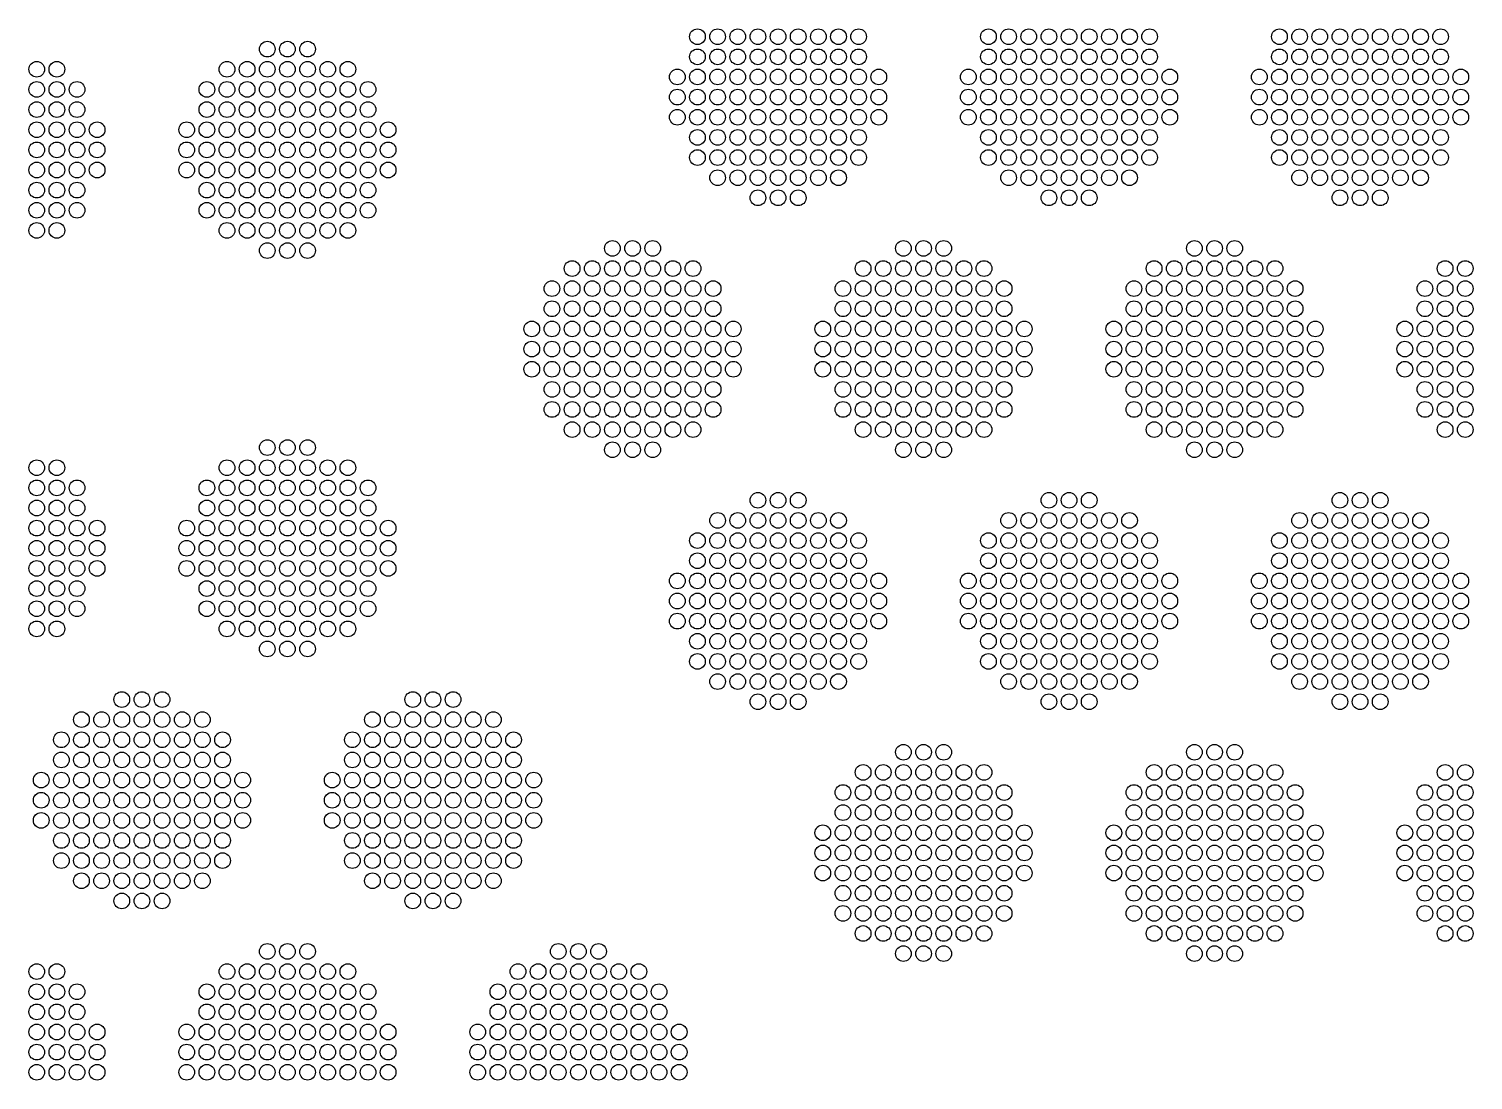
# Model space of a CAD drawing. Extents: x -49 to 54, y -38 to 38.
# Drawn here: x -29.79 to -23.33, y -23.69 to -18.99 of the extents above; entities that cross this region are included whole.
import ezdxf

# ---------------------------------------------------------------- set-up
doc = ezdxf.new("R2010")
doc.units = 0
doc.layers.add('LOWER_ELECTRODE', color=1, linetype='CONTINUOUS')

msp = doc.modelspace()

# ---------------------------------------------------------------- linework, layer by layer
at = {"layer": 'LOWER_ELECTRODE'}
for centre in [(-26.7984, -19.0262), (-26.7084, -19.0262), (-26.6184, -19.0262), (-26.5284, -19.0262), (-26.4384, -19.0262), (-26.3484, -19.0262), (-26.2584, -19.0262), (-26.1684, -19.0262), (-26.0784, -19.0262), (-25.4984, -19.0262), (-25.4084, -19.0262), (-25.3184, -19.0262), (-25.2284, -19.0262), (-25.1384, -19.0262), (-25.0484, -19.0262), (-24.9584, -19.0262), (-24.8684, -19.0262), (-24.7784, -19.0262), (-24.1984, -19.0262), (-24.1084, -19.0262), (-24.0184, -19.0262), (-23.9284, -19.0262), (-23.8384, -19.0262), (-23.7484, -19.0262), (-23.6584, -19.0262), (-23.5684, -19.0262), (-23.4784, -19.0262), (-28.7202, -19.0819), (-28.6302, -19.0819), (-28.5402, -19.0819), (-26.7984, -19.1162), (-26.7084, -19.1162), (-26.6184, -19.1162), (-26.5284, -19.1162), (-26.4384, -19.1162), (-26.3484, -19.1162), (-26.2584, -19.1162), (-26.1684, -19.1162), (-26.0784, -19.1162), (-25.4984, -19.1162), (-25.4084, -19.1162), (-25.3184, -19.1162), (-25.2284, -19.1162), (-25.1384, -19.1162), (-25.0484, -19.1162), (-24.9584, -19.1162), (-24.8684, -19.1162), (-24.7784, -19.1162), (-24.1984, -19.1162), (-24.1084, -19.1162), (-24.0184, -19.1162), (-23.9284, -19.1162), (-23.8384, -19.1162), (-23.7484, -19.1162), (-23.6584, -19.1162), (-23.5684, -19.1162), (-23.4784, -19.1162), (-29.7502, -19.1719), (-29.6602, -19.1719), (-28.9002, -19.1719), (-28.8102, -19.1719), (-28.7202, -19.1719), (-28.6302, -19.1719), (-28.5402, -19.1719), (-28.4502, -19.1719), (-28.3602, -19.1719), (-26.8884, -19.2062), (-26.7984, -19.2062), (-26.7084, -19.2062), (-26.6184, -19.2062), (-26.5284, -19.2062), (-26.4384, -19.2062), (-26.3484, -19.2062), (-26.2584, -19.2062), (-26.1684, -19.2062), (-26.0784, -19.2062), (-25.9884, -19.2062), (-25.5884, -19.2062), (-25.4984, -19.2062), (-25.4084, -19.2062), (-25.3184, -19.2062), (-25.2284, -19.2062), (-25.1384, -19.2062), (-25.0484, -19.2062), (-24.9584, -19.2062), (-24.8684, -19.2062), (-24.7784, -19.2062), (-24.6884, -19.2062), (-24.2884, -19.2062), (-24.1984, -19.2062), (-24.1084, -19.2062), (-24.0184, -19.2062), (-23.9284, -19.2062), (-23.8384, -19.2062), (-23.7484, -19.2062), (-23.6584, -19.2062), (-23.5684, -19.2062), (-23.4784, -19.2062), (-23.3884, -19.2062), (-29.7502, -19.2619), (-29.6602, -19.2619), (-29.5702, -19.2619), (-28.9902, -19.2619), (-28.9002, -19.2619), (-28.8102, -19.2619), (-28.7202, -19.2619), (-28.6302, -19.2619), (-28.5402, -19.2619), (-28.4502, -19.2619), (-28.3602, -19.2619), (-28.2702, -19.2619), (-26.8884, -19.2962), (-26.7984, -19.2962), (-26.7084, -19.2962), (-26.6184, -19.2962), (-26.5284, -19.2962), (-26.4384, -19.2962), (-26.3484, -19.2962), (-26.2584, -19.2962), (-26.1684, -19.2962), (-26.0784, -19.2962), (-25.9884, -19.2962), (-25.5884, -19.2962), (-25.4984, -19.2962), (-25.4084, -19.2962), (-25.3184, -19.2962), (-25.2284, -19.2962), (-25.1384, -19.2962), (-25.0484, -19.2962), (-24.9584, -19.2962), (-24.8684, -19.2962), (-24.7784, -19.2962), (-24.6884, -19.2962), (-24.2884, -19.2962), (-24.1984, -19.2962), (-24.1084, -19.2962), (-24.0184, -19.2962), (-23.9284, -19.2962), (-23.8384, -19.2962), (-23.7484, -19.2962), (-23.6584, -19.2962), (-23.5684, -19.2962), (-23.4784, -19.2962), (-23.3884, -19.2962), (-29.7502, -19.3519), (-29.6602, -19.3519), (-29.5702, -19.3519), (-28.9902, -19.3519), (-28.9002, -19.3519), (-28.8102, -19.3519), (-28.7202, -19.3519), (-28.6302, -19.3519), (-28.5402, -19.3519), (-28.4502, -19.3519), (-28.3602, -19.3519), (-28.2702, -19.3519), (-26.8884, -19.3862), (-26.7984, -19.3862), (-26.7084, -19.3862), (-26.6184, -19.3862), (-26.5284, -19.3862), (-26.4384, -19.3862), (-26.3484, -19.3862), (-26.2584, -19.3862), (-26.1684, -19.3862), (-26.0784, -19.3862), (-25.9884, -19.3862), (-25.5884, -19.3862), (-25.4984, -19.3862), (-25.4084, -19.3862), (-25.3184, -19.3862), (-25.2284, -19.3862), (-25.1384, -19.3862), (-25.0484, -19.3862), (-24.9584, -19.3862), (-24.8684, -19.3862), (-24.7784, -19.3862), (-24.6884, -19.3862), (-24.2884, -19.3862), (-24.1984, -19.3862), (-24.1084, -19.3862), (-24.0184, -19.3862), (-23.9284, -19.3862), (-23.8384, -19.3862), (-23.7484, -19.3862), (-23.6584, -19.3862), (-23.5684, -19.3862), (-23.4784, -19.3862), (-23.3884, -19.3862), (-29.7502, -19.4419), (-29.6602, -19.4419), (-29.5702, -19.4419), (-29.4802, -19.4419), (-29.0802, -19.4419), (-28.9902, -19.4419), (-28.9002, -19.4419), (-28.8102, -19.4419), (-28.7202, -19.4419), (-28.6302, -19.4419), (-28.5402, -19.4419), (-28.4502, -19.4419), (-28.3602, -19.4419), (-28.2702, -19.4419), (-28.1802, -19.4419), (-26.7984, -19.4762), (-26.7084, -19.4762), (-26.6184, -19.4762), (-26.5284, -19.4762), (-26.4384, -19.4762), (-26.3484, -19.4762), (-26.2584, -19.4762), (-26.1684, -19.4762), (-26.0784, -19.4762), (-25.4984, -19.4762), (-25.4084, -19.4762), (-25.3184, -19.4762), (-25.2284, -19.4762), (-25.1384, -19.4762), (-25.0484, -19.4762), (-24.9584, -19.4762), (-24.8684, -19.4762), (-24.7784, -19.4762), (-24.1984, -19.4762), (-24.1084, -19.4762), (-24.0184, -19.4762), (-23.9284, -19.4762), (-23.8384, -19.4762), (-23.7484, -19.4762), (-23.6584, -19.4762), (-23.5684, -19.4762), (-23.4784, -19.4762), (-29.7502, -19.5319), (-29.6602, -19.5319), (-29.5702, -19.5319), (-29.4802, -19.5319), (-29.0802, -19.5319), (-28.9902, -19.5319), (-28.9002, -19.5319), (-28.8102, -19.5319), (-28.7202, -19.5319), (-28.6302, -19.5319), (-28.5402, -19.5319), (-28.4502, -19.5319), (-28.3602, -19.5319), (-28.2702, -19.5319), (-28.1802, -19.5319), (-26.7984, -19.5662), (-26.7084, -19.5662), (-26.6184, -19.5662), (-26.5284, -19.5662), (-26.4384, -19.5662), (-26.3484, -19.5662), (-26.2584, -19.5662), (-26.1684, -19.5662), (-26.0784, -19.5662), (-25.4984, -19.5662), (-25.4084, -19.5662), (-25.3184, -19.5662), (-25.2284, -19.5662), (-25.1384, -19.5662), (-25.0484, -19.5662), (-24.9584, -19.5662), (-24.8684, -19.5662), (-24.7784, -19.5662), (-24.1984, -19.5662), (-24.1084, -19.5662), (-24.0184, -19.5662), (-23.9284, -19.5662), (-23.8384, -19.5662), (-23.7484, -19.5662), (-23.6584, -19.5662), (-23.5684, -19.5662), (-23.4784, -19.5662), (-29.7502, -19.6219), (-29.6602, -19.6219), (-29.5702, -19.6219), (-29.4802, -19.6219), (-29.0802, -19.6219), (-28.9902, -19.6219), (-28.9002, -19.6219), (-28.8102, -19.6219), (-28.7202, -19.6219), (-28.6302, -19.6219), (-28.5402, -19.6219), (-28.4502, -19.6219), (-28.3602, -19.6219), (-28.2702, -19.6219), (-28.1802, -19.6219), (-29.7502, -19.7119), (-29.6602, -19.7119), (-29.5702, -19.7119), (-28.9902, -19.7119), (-28.9002, -19.7119), (-28.8102, -19.7119), (-28.7202, -19.7119), (-28.6302, -19.7119), (-28.5402, -19.7119), (-28.4502, -19.7119), (-28.3602, -19.7119), (-28.2702, -19.7119), (-26.7084, -19.6562), (-26.6184, -19.6562), (-26.5284, -19.6562), (-26.4384, -19.6562), (-26.3484, -19.6562), (-26.2584, -19.6562), (-26.1684, -19.6562), (-25.4084, -19.6562), (-25.3184, -19.6562), (-25.2284, -19.6562), (-25.1384, -19.6562), (-25.0484, -19.6562), (-24.9584, -19.6562), (-24.8684, -19.6562), (-24.1084, -19.6562), (-24.0184, -19.6562), (-23.9284, -19.6562), (-23.8384, -19.6562), (-23.7484, -19.6562), (-23.6584, -19.6562), (-23.5684, -19.6562), (-26.5284, -19.7462), (-26.4384, -19.7462), (-26.3484, -19.7462), (-25.2284, -19.7462), (-25.1384, -19.7462), (-25.0484, -19.7462), (-23.9284, -19.7462), (-23.8384, -19.7462), (-23.7484, -19.7462), (-29.7502, -19.8019), (-29.6602, -19.8019), (-29.5702, -19.8019), (-28.9902, -19.8019), (-28.9002, -19.8019), (-28.8102, -19.8019), (-28.7202, -19.8019), (-28.6302, -19.8019), (-28.5402, -19.8019), (-28.4502, -19.8019), (-28.3602, -19.8019), (-28.2702, -19.8019), (-29.7502, -19.8919), (-29.6602, -19.8919), (-28.9002, -19.8919), (-28.8102, -19.8919), (-28.7202, -19.8919), (-28.6302, -19.8919), (-28.5402, -19.8919), (-28.4502, -19.8919), (-28.3602, -19.8919), (-28.7202, -19.9819), (-28.6302, -19.9819), (-28.5402, -19.9819), (-27.1784, -19.9721), (-27.0884, -19.9721), (-26.9984, -19.9721), (-25.8784, -19.9721), (-25.7884, -19.9721), (-25.6984, -19.9721), (-24.5784, -19.9721), (-24.4884, -19.9721), (-24.3984, -19.9721), (-27.3584, -20.0621), (-27.2684, -20.0621), (-27.1784, -20.0621), (-27.0884, -20.0621), (-26.9984, -20.0621), (-26.9084, -20.0621), (-26.8184, -20.0621), (-26.0584, -20.0621), (-25.9684, -20.0621), (-25.8784, -20.0621), (-25.7884, -20.0621), (-25.6984, -20.0621), (-25.6084, -20.0621), (-25.5184, -20.0621), (-24.7584, -20.0621), (-24.6684, -20.0621), (-24.5784, -20.0621), (-24.4884, -20.0621), (-24.3984, -20.0621), (-24.3084, -20.0621), (-24.2184, -20.0621), (-23.4584, -20.0621), (-23.3684, -20.0621), (-27.4484, -20.1521), (-27.3584, -20.1521), (-27.2684, -20.1521), (-27.1784, -20.1521), (-27.0884, -20.1521), (-26.9984, -20.1521), (-26.9084, -20.1521), (-26.8184, -20.1521), (-26.7284, -20.1521), (-26.1484, -20.1521), (-26.0584, -20.1521), (-25.9684, -20.1521), (-25.8784, -20.1521), (-25.7884, -20.1521), (-25.6984, -20.1521), (-25.6084, -20.1521), (-25.5184, -20.1521), (-25.4284, -20.1521), (-24.8484, -20.1521), (-24.7584, -20.1521), (-24.6684, -20.1521), (-24.5784, -20.1521), (-24.4884, -20.1521), (-24.3984, -20.1521), (-24.3084, -20.1521), (-24.2184, -20.1521), (-24.1284, -20.1521), (-23.5484, -20.1521), (-23.4584, -20.1521), (-23.3684, -20.1521), (-27.4484, -20.2421), (-27.3584, -20.2421), (-27.2684, -20.2421), (-27.1784, -20.2421), (-27.0884, -20.2421), (-26.9984, -20.2421), (-26.9084, -20.2421), (-26.8184, -20.2421), (-26.7284, -20.2421), (-26.1484, -20.2421), (-26.0584, -20.2421), (-25.9684, -20.2421), (-25.8784, -20.2421), (-25.7884, -20.2421), (-25.6984, -20.2421), (-25.6084, -20.2421), (-25.5184, -20.2421), (-25.4284, -20.2421), (-24.8484, -20.2421), (-24.7584, -20.2421), (-24.6684, -20.2421), (-24.5784, -20.2421), (-24.4884, -20.2421), (-24.3984, -20.2421), (-24.3084, -20.2421), (-24.2184, -20.2421), (-24.1284, -20.2421), (-23.5484, -20.2421), (-23.4584, -20.2421), (-23.3684, -20.2421), (-27.5384, -20.3321), (-27.4484, -20.3321), (-27.3584, -20.3321), (-27.2684, -20.3321), (-27.1784, -20.3321), (-27.0884, -20.3321), (-26.9984, -20.3321), (-26.9084, -20.3321), (-26.8184, -20.3321), (-26.7284, -20.3321), (-26.6384, -20.3321), (-26.2384, -20.3321), (-26.1484, -20.3321), (-26.0584, -20.3321), (-25.9684, -20.3321), (-25.8784, -20.3321), (-25.7884, -20.3321), (-25.6984, -20.3321), (-25.6084, -20.3321), (-25.5184, -20.3321), (-25.4284, -20.3321), (-25.3384, -20.3321), (-24.9384, -20.3321), (-24.8484, -20.3321), (-24.7584, -20.3321), (-24.6684, -20.3321), (-24.5784, -20.3321), (-24.4884, -20.3321), (-24.3984, -20.3321), (-24.3084, -20.3321), (-24.2184, -20.3321), (-24.1284, -20.3321), (-24.0384, -20.3321), (-23.6384, -20.3321), (-23.5484, -20.3321), (-23.4584, -20.3321), (-23.3684, -20.3321), (-27.5384, -20.4221), (-27.4484, -20.4221), (-27.3584, -20.4221), (-27.2684, -20.4221), (-27.1784, -20.4221), (-27.0884, -20.4221), (-26.9984, -20.4221), (-26.9084, -20.4221), (-26.8184, -20.4221), (-26.7284, -20.4221), (-26.6384, -20.4221), (-26.2384, -20.4221), (-26.1484, -20.4221), (-26.0584, -20.4221), (-25.9684, -20.4221), (-25.8784, -20.4221), (-25.7884, -20.4221), (-25.6984, -20.4221), (-25.6084, -20.4221), (-25.5184, -20.4221), (-25.4284, -20.4221), (-25.3384, -20.4221), (-24.9384, -20.4221), (-24.8484, -20.4221), (-24.7584, -20.4221), (-24.6684, -20.4221), (-24.5784, -20.4221), (-24.4884, -20.4221), (-24.3984, -20.4221), (-24.3084, -20.4221), (-24.2184, -20.4221), (-24.1284, -20.4221), (-24.0384, -20.4221), (-23.6384, -20.4221), (-23.5484, -20.4221), (-23.4584, -20.4221), (-23.3684, -20.4221), (-27.5384, -20.5121), (-27.4484, -20.5121), (-27.3584, -20.5121), (-27.2684, -20.5121), (-27.1784, -20.5121), (-27.0884, -20.5121), (-26.9984, -20.5121), (-26.9084, -20.5121), (-26.8184, -20.5121), (-26.7284, -20.5121), (-26.6384, -20.5121), (-26.2384, -20.5121), (-26.1484, -20.5121), (-26.0584, -20.5121), (-25.9684, -20.5121), (-25.8784, -20.5121), (-25.7884, -20.5121), (-25.6984, -20.5121), (-25.6084, -20.5121), (-25.5184, -20.5121), (-25.4284, -20.5121), (-25.3384, -20.5121), (-24.9384, -20.5121), (-24.8484, -20.5121), (-24.7584, -20.5121), (-24.6684, -20.5121), (-24.5784, -20.5121), (-24.4884, -20.5121), (-24.3984, -20.5121), (-24.3084, -20.5121), (-24.2184, -20.5121), (-24.1284, -20.5121), (-24.0384, -20.5121), (-23.6384, -20.5121), (-23.5484, -20.5121), (-23.4584, -20.5121), (-23.3684, -20.5121), (-27.4484, -20.6021), (-27.3584, -20.6021), (-27.2684, -20.6021), (-27.1784, -20.6021), (-27.0884, -20.6021), (-26.9984, -20.6021), (-26.9084, -20.6021), (-26.8184, -20.6021), (-26.7284, -20.6021), (-26.1484, -20.6021), (-26.0584, -20.6021), (-25.9684, -20.6021), (-25.8784, -20.6021), (-25.7884, -20.6021), (-25.6984, -20.6021), (-25.6084, -20.6021), (-25.5184, -20.6021), (-25.4284, -20.6021), (-24.8484, -20.6021), (-24.7584, -20.6021), (-24.6684, -20.6021), (-24.5784, -20.6021), (-24.4884, -20.6021), (-24.3984, -20.6021), (-24.3084, -20.6021), (-24.2184, -20.6021), (-24.1284, -20.6021), (-23.5484, -20.6021), (-23.4584, -20.6021), (-23.3684, -20.6021), (-27.4484, -20.6921), (-27.3584, -20.6921), (-27.2684, -20.6921), (-27.1784, -20.6921), (-27.0884, -20.6921), (-26.9984, -20.6921), (-26.9084, -20.6921), (-26.8184, -20.6921), (-26.7284, -20.6921), (-26.1484, -20.6921), (-26.0584, -20.6921), (-25.9684, -20.6921), (-25.8784, -20.6921), (-25.7884, -20.6921), (-25.6984, -20.6921), (-25.6084, -20.6921), (-25.5184, -20.6921), (-25.4284, -20.6921), (-24.8484, -20.6921), (-24.7584, -20.6921), (-24.6684, -20.6921), (-24.5784, -20.6921), (-24.4884, -20.6921), (-24.3984, -20.6921), (-24.3084, -20.6921), (-24.2184, -20.6921), (-24.1284, -20.6921), (-23.5484, -20.6921), (-23.4584, -20.6921), (-23.3684, -20.6921), (-27.3584, -20.7821), (-27.2684, -20.7821), (-27.1784, -20.7821), (-27.0884, -20.7821), (-26.9984, -20.7821), (-26.9084, -20.7821), (-26.8184, -20.7821), (-26.0584, -20.7821), (-25.9684, -20.7821), (-25.8784, -20.7821), (-25.7884, -20.7821), (-25.6984, -20.7821), (-25.6084, -20.7821), (-25.5184, -20.7821), (-24.7584, -20.7821), (-24.6684, -20.7821), (-24.5784, -20.7821), (-24.4884, -20.7821), (-24.3984, -20.7821), (-24.3084, -20.7821), (-24.2184, -20.7821), (-23.4584, -20.7821), (-23.3684, -20.7821), (-28.7202, -20.8623), (-28.6302, -20.8623), (-28.5402, -20.8623), (-27.1784, -20.8721), (-27.0884, -20.8721), (-26.9984, -20.8721), (-25.8784, -20.8721), (-25.7884, -20.8721), (-25.6984, -20.8721), (-24.5784, -20.8721), (-24.4884, -20.8721), (-24.3984, -20.8721), (-29.7502, -20.9523), (-29.6602, -20.9523), (-28.9002, -20.9523), (-28.8102, -20.9523), (-28.7202, -20.9523), (-28.6302, -20.9523), (-28.5402, -20.9523), (-28.4502, -20.9523), (-28.3602, -20.9523), (-29.7502, -21.0423), (-29.6602, -21.0423), (-29.5702, -21.0423), (-28.9902, -21.0423), (-28.9002, -21.0423), (-28.8102, -21.0423), (-28.7202, -21.0423), (-28.6302, -21.0423), (-28.5402, -21.0423), (-28.4502, -21.0423), (-28.3602, -21.0423), (-28.2702, -21.0423), (-29.7502, -21.1323), (-29.6602, -21.1323), (-29.5702, -21.1323), (-28.9902, -21.1323), (-28.9002, -21.1323), (-28.8102, -21.1323), (-28.7202, -21.1323), (-28.6302, -21.1323), (-28.5402, -21.1323), (-28.4502, -21.1323), (-28.3602, -21.1323), (-28.2702, -21.1323), (-26.5284, -21.0979), (-26.4384, -21.0979), (-26.3484, -21.0979), (-25.2284, -21.0979), (-25.1384, -21.0979), (-25.0484, -21.0979), (-23.9284, -21.0979), (-23.8384, -21.0979), (-23.7484, -21.0979), (-26.7084, -21.1879), (-26.6184, -21.1879), (-26.5284, -21.1879), (-26.4384, -21.1879), (-26.3484, -21.1879), (-26.2584, -21.1879), (-26.1684, -21.1879), (-25.4084, -21.1879), (-25.3184, -21.1879), (-25.2284, -21.1879), (-25.1384, -21.1879), (-25.0484, -21.1879), (-24.9584, -21.1879), (-24.8684, -21.1879), (-24.1084, -21.1879), (-24.0184, -21.1879), (-23.9284, -21.1879), (-23.8384, -21.1879), (-23.7484, -21.1879), (-23.6584, -21.1879), (-23.5684, -21.1879), (-29.7502, -21.2223), (-29.6602, -21.2223), (-29.5702, -21.2223), (-29.4802, -21.2223), (-29.0802, -21.2223), (-28.9902, -21.2223), (-28.9002, -21.2223), (-28.8102, -21.2223), (-28.7202, -21.2223), (-28.6302, -21.2223), (-28.5402, -21.2223), (-28.4502, -21.2223), (-28.3602, -21.2223), (-28.2702, -21.2223), (-28.1802, -21.2223), (-29.7502, -21.3123), (-29.6602, -21.3123), (-29.5702, -21.3123), (-29.4802, -21.3123), (-29.0802, -21.3123), (-28.9902, -21.3123), (-28.9002, -21.3123), (-28.8102, -21.3123), (-28.7202, -21.3123), (-28.6302, -21.3123), (-28.5402, -21.3123), (-28.4502, -21.3123), (-28.3602, -21.3123), (-28.2702, -21.3123), (-28.1802, -21.3123), (-26.7984, -21.2779), (-26.7084, -21.2779), (-26.6184, -21.2779), (-26.5284, -21.2779), (-26.4384, -21.2779), (-26.3484, -21.2779), (-26.2584, -21.2779), (-26.1684, -21.2779), (-26.0784, -21.2779), (-25.4984, -21.2779), (-25.4084, -21.2779), (-25.3184, -21.2779), (-25.2284, -21.2779), (-25.1384, -21.2779), (-25.0484, -21.2779), (-24.9584, -21.2779), (-24.8684, -21.2779), (-24.7784, -21.2779), (-24.1984, -21.2779), (-24.1084, -21.2779), (-24.0184, -21.2779), (-23.9284, -21.2779), (-23.8384, -21.2779), (-23.7484, -21.2779), (-23.6584, -21.2779), (-23.5684, -21.2779), (-23.4784, -21.2779), (-26.7984, -21.3679), (-26.7084, -21.3679), (-26.6184, -21.3679), (-26.5284, -21.3679), (-26.4384, -21.3679), (-26.3484, -21.3679), (-26.2584, -21.3679), (-26.1684, -21.3679), (-26.0784, -21.3679), (-25.4984, -21.3679), (-25.4084, -21.3679), (-25.3184, -21.3679), (-25.2284, -21.3679), (-25.1384, -21.3679), (-25.0484, -21.3679), (-24.9584, -21.3679), (-24.8684, -21.3679), (-24.7784, -21.3679), (-24.1984, -21.3679), (-24.1084, -21.3679), (-24.0184, -21.3679), (-23.9284, -21.3679), (-23.8384, -21.3679), (-23.7484, -21.3679), (-23.6584, -21.3679), (-23.5684, -21.3679), (-23.4784, -21.3679), (-29.7502, -21.4023), (-29.6602, -21.4023), (-29.5702, -21.4023), (-29.4802, -21.4023), (-29.0802, -21.4023), (-28.9902, -21.4023), (-28.9002, -21.4023), (-28.8102, -21.4023), (-28.7202, -21.4023), (-28.6302, -21.4023), (-28.5402, -21.4023), (-28.4502, -21.4023), (-28.3602, -21.4023), (-28.2702, -21.4023), (-28.1802, -21.4023), (-29.7502, -21.4923), (-29.6602, -21.4923), (-29.5702, -21.4923), (-28.9902, -21.4923), (-28.9002, -21.4923), (-28.8102, -21.4923), (-28.7202, -21.4923), (-28.6302, -21.4923), (-28.5402, -21.4923), (-28.4502, -21.4923), (-28.3602, -21.4923), (-28.2702, -21.4923), (-26.8884, -21.4579), (-26.7984, -21.4579), (-26.7084, -21.4579), (-26.6184, -21.4579), (-26.5284, -21.4579), (-26.4384, -21.4579), (-26.3484, -21.4579), (-26.2584, -21.4579), (-26.1684, -21.4579), (-26.0784, -21.4579), (-25.9884, -21.4579), (-25.5884, -21.4579), (-25.4984, -21.4579), (-25.4084, -21.4579), (-25.3184, -21.4579), (-25.2284, -21.4579), (-25.1384, -21.4579), (-25.0484, -21.4579), (-24.9584, -21.4579), (-24.8684, -21.4579), (-24.7784, -21.4579), (-24.6884, -21.4579), (-24.2884, -21.4579), (-24.1984, -21.4579), (-24.1084, -21.4579), (-24.0184, -21.4579), (-23.9284, -21.4579), (-23.8384, -21.4579), (-23.7484, -21.4579), (-23.6584, -21.4579), (-23.5684, -21.4579), (-23.4784, -21.4579), (-23.3884, -21.4579), (-29.7502, -21.5823), (-29.6602, -21.5823), (-29.5702, -21.5823), (-28.9902, -21.5823), (-28.9002, -21.5823), (-28.8102, -21.5823), (-28.7202, -21.5823), (-28.6302, -21.5823), (-28.5402, -21.5823), (-28.4502, -21.5823), (-28.3602, -21.5823), (-28.2702, -21.5823), (-26.8884, -21.5479), (-26.7984, -21.5479), (-26.7084, -21.5479), (-26.6184, -21.5479), (-26.5284, -21.5479), (-26.4384, -21.5479), (-26.3484, -21.5479), (-26.2584, -21.5479), (-26.1684, -21.5479), (-26.0784, -21.5479), (-25.9884, -21.5479), (-25.5884, -21.5479), (-25.4984, -21.5479), (-25.4084, -21.5479), (-25.3184, -21.5479), (-25.2284, -21.5479), (-25.1384, -21.5479), (-25.0484, -21.5479), (-24.9584, -21.5479), (-24.8684, -21.5479), (-24.7784, -21.5479), (-24.6884, -21.5479), (-24.2884, -21.5479), (-24.1984, -21.5479), (-24.1084, -21.5479), (-24.0184, -21.5479), (-23.9284, -21.5479), (-23.8384, -21.5479), (-23.7484, -21.5479), (-23.6584, -21.5479), (-23.5684, -21.5479), (-23.4784, -21.5479), (-23.3884, -21.5479), (-26.8884, -21.6379), (-26.7984, -21.6379), (-26.7084, -21.6379), (-26.6184, -21.6379), (-26.5284, -21.6379), (-26.4384, -21.6379), (-26.3484, -21.6379), (-26.2584, -21.6379), (-26.1684, -21.6379), (-26.0784, -21.6379), (-25.9884, -21.6379), (-25.5884, -21.6379), (-25.4984, -21.6379), (-25.4084, -21.6379), (-25.3184, -21.6379), (-25.2284, -21.6379), (-25.1384, -21.6379), (-25.0484, -21.6379), (-24.9584, -21.6379), (-24.8684, -21.6379), (-24.7784, -21.6379), (-24.6884, -21.6379), (-24.2884, -21.6379), (-24.1984, -21.6379), (-24.1084, -21.6379), (-24.0184, -21.6379), (-23.9284, -21.6379), (-23.8384, -21.6379), (-23.7484, -21.6379), (-23.6584, -21.6379), (-23.5684, -21.6379), (-23.4784, -21.6379), (-23.3884, -21.6379), (-29.7502, -21.6723), (-29.6602, -21.6723), (-28.9002, -21.6723), (-28.8102, -21.6723), (-28.7202, -21.6723), (-28.6302, -21.6723), (-28.5402, -21.6723), (-28.4502, -21.6723), (-28.3602, -21.6723), (-28.7202, -21.7623), (-28.6302, -21.7623), (-28.5402, -21.7623), (-26.7984, -21.7279), (-26.7084, -21.7279), (-26.6184, -21.7279), (-26.5284, -21.7279), (-26.4384, -21.7279), (-26.3484, -21.7279), (-26.2584, -21.7279), (-26.1684, -21.7279), (-26.0784, -21.7279), (-25.4984, -21.7279), (-25.4084, -21.7279), (-25.3184, -21.7279), (-25.2284, -21.7279), (-25.1384, -21.7279), (-25.0484, -21.7279), (-24.9584, -21.7279), (-24.8684, -21.7279), (-24.7784, -21.7279), (-24.1984, -21.7279), (-24.1084, -21.7279), (-24.0184, -21.7279), (-23.9284, -21.7279), (-23.8384, -21.7279), (-23.7484, -21.7279), (-23.6584, -21.7279), (-23.5684, -21.7279), (-23.4784, -21.7279), (-26.7984, -21.8179), (-26.7084, -21.8179), (-26.6184, -21.8179), (-26.5284, -21.8179), (-26.4384, -21.8179), (-26.3484, -21.8179), (-26.2584, -21.8179), (-26.1684, -21.8179), (-26.0784, -21.8179), (-25.4984, -21.8179), (-25.4084, -21.8179), (-25.3184, -21.8179), (-25.2284, -21.8179), (-25.1384, -21.8179), (-25.0484, -21.8179), (-24.9584, -21.8179), (-24.8684, -21.8179), (-24.7784, -21.8179), (-24.1984, -21.8179), (-24.1084, -21.8179), (-24.0184, -21.8179), (-23.9284, -21.8179), (-23.8384, -21.8179), (-23.7484, -21.8179), (-23.6584, -21.8179), (-23.5684, -21.8179), (-23.4784, -21.8179), (-26.7084, -21.9079), (-26.6184, -21.9079), (-26.5284, -21.9079), (-26.4384, -21.9079), (-26.3484, -21.9079), (-26.2584, -21.9079), (-26.1684, -21.9079), (-25.4084, -21.9079), (-25.3184, -21.9079), (-25.2284, -21.9079), (-25.1384, -21.9079), (-25.0484, -21.9079), (-24.9584, -21.9079), (-24.8684, -21.9079), (-24.1084, -21.9079), (-24.0184, -21.9079), (-23.9284, -21.9079), (-23.8384, -21.9079), (-23.7484, -21.9079), (-23.6584, -21.9079), (-23.5684, -21.9079), (-29.3702, -21.9881), (-29.2802, -21.9881), (-29.1902, -21.9881), (-28.0702, -21.9881), (-27.9802, -21.9881), (-27.8902, -21.9881), (-26.5284, -21.9979), (-26.4384, -21.9979), (-26.3484, -21.9979), (-25.2284, -21.9979), (-25.1384, -21.9979), (-25.0484, -21.9979), (-23.9284, -21.9979), (-23.8384, -21.9979), (-23.7484, -21.9979), (-29.5502, -22.0781), (-29.4602, -22.0781), (-29.3702, -22.0781), (-29.2802, -22.0781), (-29.1902, -22.0781), (-29.1002, -22.0781), (-29.0102, -22.0781), (-28.2502, -22.0781), (-28.1602, -22.0781), (-28.0702, -22.0781), (-27.9802, -22.0781), (-27.8902, -22.0781), (-27.8002, -22.0781), (-27.7102, -22.0781), (-29.6402, -22.1681), (-29.5502, -22.1681), (-29.4602, -22.1681), (-29.3702, -22.1681), (-29.2802, -22.1681), (-29.1902, -22.1681), (-29.1002, -22.1681), (-29.0102, -22.1681), (-28.9202, -22.1681), (-28.3402, -22.1681), (-28.2502, -22.1681), (-28.1602, -22.1681), (-28.0702, -22.1681), (-27.9802, -22.1681), (-27.8902, -22.1681), (-27.8002, -22.1681), (-27.7102, -22.1681), (-27.6202, -22.1681), (-25.8784, -22.2237), (-25.7884, -22.2237), (-25.6984, -22.2237), (-24.5784, -22.2237), (-24.4884, -22.2237), (-24.3984, -22.2237), (-29.6402, -22.2581), (-29.5502, -22.2581), (-29.4602, -22.2581), (-29.3702, -22.2581), (-29.2802, -22.2581), (-29.1902, -22.2581), (-29.1002, -22.2581), (-29.0102, -22.2581), (-28.9202, -22.2581), (-28.3402, -22.2581), (-28.2502, -22.2581), (-28.1602, -22.2581), (-28.0702, -22.2581), (-27.9802, -22.2581), (-27.8902, -22.2581), (-27.8002, -22.2581), (-27.7102, -22.2581), (-27.6202, -22.2581), (-29.7302, -22.3481), (-29.6402, -22.3481), (-29.5502, -22.3481), (-29.4602, -22.3481), (-29.3702, -22.3481), (-29.2802, -22.3481), (-29.1902, -22.3481), (-29.1002, -22.3481), (-29.0102, -22.3481), (-28.9202, -22.3481), (-28.8302, -22.3481), (-28.4302, -22.3481), (-28.3402, -22.3481), (-28.2502, -22.3481), (-28.1602, -22.3481), (-28.0702, -22.3481), (-27.9802, -22.3481), (-27.8902, -22.3481), (-27.8002, -22.3481), (-27.7102, -22.3481), (-27.6202, -22.3481), (-27.5302, -22.3481), (-26.0584, -22.3137), (-25.9684, -22.3137), (-25.8784, -22.3137), (-25.7884, -22.3137), (-25.6984, -22.3137), (-25.6084, -22.3137), (-25.5184, -22.3137), (-24.7584, -22.3137), (-24.6684, -22.3137), (-24.5784, -22.3137), (-24.4884, -22.3137), (-24.3984, -22.3137), (-24.3084, -22.3137), (-24.2184, -22.3137), (-23.4584, -22.3137), (-23.3684, -22.3137), (-26.1484, -22.4037), (-26.0584, -22.4037), (-25.9684, -22.4037), (-25.8784, -22.4037), (-25.7884, -22.4037), (-25.6984, -22.4037), (-25.6084, -22.4037), (-25.5184, -22.4037), (-25.4284, -22.4037), (-24.8484, -22.4037), (-24.7584, -22.4037), (-24.6684, -22.4037), (-24.5784, -22.4037), (-24.4884, -22.4037), (-24.3984, -22.4037), (-24.3084, -22.4037), (-24.2184, -22.4037), (-24.1284, -22.4037), (-23.5484, -22.4037), (-23.4584, -22.4037), (-23.3684, -22.4037), (-29.7302, -22.4381), (-29.6402, -22.4381), (-29.5502, -22.4381), (-29.4602, -22.4381), (-29.3702, -22.4381), (-29.2802, -22.4381), (-29.1902, -22.4381), (-29.1002, -22.4381), (-29.0102, -22.4381), (-28.9202, -22.4381), (-28.8302, -22.4381), (-28.4302, -22.4381), (-28.3402, -22.4381), (-28.2502, -22.4381), (-28.1602, -22.4381), (-28.0702, -22.4381), (-27.9802, -22.4381), (-27.8902, -22.4381), (-27.8002, -22.4381), (-27.7102, -22.4381), (-27.6202, -22.4381), (-27.5302, -22.4381), (-29.7302, -22.5281), (-29.6402, -22.5281), (-29.5502, -22.5281), (-29.4602, -22.5281), (-29.3702, -22.5281), (-29.2802, -22.5281), (-29.1902, -22.5281), (-29.1002, -22.5281), (-29.0102, -22.5281), (-28.9202, -22.5281), (-28.8302, -22.5281), (-28.4302, -22.5281), (-28.3402, -22.5281), (-28.2502, -22.5281), (-28.1602, -22.5281), (-28.0702, -22.5281), (-27.9802, -22.5281), (-27.8902, -22.5281), (-27.8002, -22.5281), (-27.7102, -22.5281), (-27.6202, -22.5281), (-27.5302, -22.5281), (-26.1484, -22.4937), (-26.0584, -22.4937), (-25.9684, -22.4937), (-25.8784, -22.4937), (-25.7884, -22.4937), (-25.6984, -22.4937), (-25.6084, -22.4937), (-25.5184, -22.4937), (-25.4284, -22.4937), (-24.8484, -22.4937), (-24.7584, -22.4937), (-24.6684, -22.4937), (-24.5784, -22.4937), (-24.4884, -22.4937), (-24.3984, -22.4937), (-24.3084, -22.4937), (-24.2184, -22.4937), (-24.1284, -22.4937), (-23.5484, -22.4937), (-23.4584, -22.4937), (-23.3684, -22.4937), (-26.2384, -22.5837), (-26.1484, -22.5837), (-26.0584, -22.5837), (-25.9684, -22.5837), (-25.8784, -22.5837), (-25.7884, -22.5837), (-25.6984, -22.5837), (-25.6084, -22.5837), (-25.5184, -22.5837), (-25.4284, -22.5837), (-25.3384, -22.5837), (-24.9384, -22.5837), (-24.8484, -22.5837), (-24.7584, -22.5837), (-24.6684, -22.5837), (-24.5784, -22.5837), (-24.4884, -22.5837), (-24.3984, -22.5837), (-24.3084, -22.5837), (-24.2184, -22.5837), (-24.1284, -22.5837), (-24.0384, -22.5837), (-23.6384, -22.5837), (-23.5484, -22.5837), (-23.4584, -22.5837), (-23.3684, -22.5837), (-29.6402, -22.6181), (-29.5502, -22.6181), (-29.4602, -22.6181), (-29.3702, -22.6181), (-29.2802, -22.6181), (-29.1902, -22.6181), (-29.1002, -22.6181), (-29.0102, -22.6181), (-28.9202, -22.6181), (-28.3402, -22.6181), (-28.2502, -22.6181), (-28.1602, -22.6181), (-28.0702, -22.6181), (-27.9802, -22.6181), (-27.8902, -22.6181), (-27.8002, -22.6181), (-27.7102, -22.6181), (-27.6202, -22.6181), (-26.2384, -22.6737), (-26.1484, -22.6737), (-26.0584, -22.6737), (-25.9684, -22.6737), (-25.8784, -22.6737), (-25.7884, -22.6737), (-25.6984, -22.6737), (-25.6084, -22.6737), (-25.5184, -22.6737), (-25.4284, -22.6737), (-25.3384, -22.6737), (-24.9384, -22.6737), (-24.8484, -22.6737), (-24.7584, -22.6737), (-24.6684, -22.6737), (-24.5784, -22.6737), (-24.4884, -22.6737), (-24.3984, -22.6737), (-24.3084, -22.6737), (-24.2184, -22.6737), (-24.1284, -22.6737), (-24.0384, -22.6737), (-23.6384, -22.6737), (-23.5484, -22.6737), (-23.4584, -22.6737), (-23.3684, -22.6737), (-29.6402, -22.7081), (-29.5502, -22.7081), (-29.4602, -22.7081), (-29.3702, -22.7081), (-29.2802, -22.7081), (-29.1902, -22.7081), (-29.1002, -22.7081), (-29.0102, -22.7081), (-28.9202, -22.7081), (-28.3402, -22.7081), (-28.2502, -22.7081), (-28.1602, -22.7081), (-28.0702, -22.7081), (-27.9802, -22.7081), (-27.8902, -22.7081), (-27.8002, -22.7081), (-27.7102, -22.7081), (-27.6202, -22.7081), (-29.5502, -22.7981), (-29.4602, -22.7981), (-29.3702, -22.7981), (-29.2802, -22.7981), (-29.1902, -22.7981), (-29.1002, -22.7981), (-29.0102, -22.7981), (-28.2502, -22.7981), (-28.1602, -22.7981), (-28.0702, -22.7981), (-27.9802, -22.7981), (-27.8902, -22.7981), (-27.8002, -22.7981), (-27.7102, -22.7981), (-26.2384, -22.7637), (-26.1484, -22.7637), (-26.0584, -22.7637), (-25.9684, -22.7637), (-25.8784, -22.7637), (-25.7884, -22.7637), (-25.6984, -22.7637), (-25.6084, -22.7637), (-25.5184, -22.7637), (-25.4284, -22.7637), (-25.3384, -22.7637), (-24.9384, -22.7637), (-24.8484, -22.7637), (-24.7584, -22.7637), (-24.6684, -22.7637), (-24.5784, -22.7637), (-24.4884, -22.7637), (-24.3984, -22.7637), (-24.3084, -22.7637), (-24.2184, -22.7637), (-24.1284, -22.7637), (-24.0384, -22.7637), (-23.6384, -22.7637), (-23.5484, -22.7637), (-23.4584, -22.7637), (-23.3684, -22.7637), (-26.1484, -22.8537), (-26.0584, -22.8537), (-25.9684, -22.8537), (-25.8784, -22.8537), (-25.7884, -22.8537), (-25.6984, -22.8537), (-25.6084, -22.8537), (-25.5184, -22.8537), (-25.4284, -22.8537), (-24.8484, -22.8537), (-24.7584, -22.8537), (-24.6684, -22.8537), (-24.5784, -22.8537), (-24.4884, -22.8537), (-24.3984, -22.8537), (-24.3084, -22.8537), (-24.2184, -22.8537), (-24.1284, -22.8537), (-23.5484, -22.8537), (-23.4584, -22.8537), (-23.3684, -22.8537), (-29.3702, -22.8881), (-29.2802, -22.8881), (-29.1902, -22.8881), (-28.0702, -22.8881), (-27.9802, -22.8881), (-27.8902, -22.8881), (-26.1484, -22.9437), (-26.0584, -22.9437), (-25.9684, -22.9437), (-25.8784, -22.9437), (-25.7884, -22.9437), (-25.6984, -22.9437), (-25.6084, -22.9437), (-25.5184, -22.9437), (-25.4284, -22.9437), (-24.8484, -22.9437), (-24.7584, -22.9437), (-24.6684, -22.9437), (-24.5784, -22.9437), (-24.4884, -22.9437), (-24.3984, -22.9437), (-24.3084, -22.9437), (-24.2184, -22.9437), (-24.1284, -22.9437), (-23.5484, -22.9437), (-23.4584, -22.9437), (-23.3684, -22.9437), (-26.0584, -23.0337), (-25.9684, -23.0337), (-25.8784, -23.0337), (-25.7884, -23.0337), (-25.6984, -23.0337), (-25.6084, -23.0337), (-25.5184, -23.0337), (-24.7584, -23.0337), (-24.6684, -23.0337), (-24.5784, -23.0337), (-24.4884, -23.0337), (-24.3984, -23.0337), (-24.3084, -23.0337), (-24.2184, -23.0337), (-23.4584, -23.0337), (-23.3684, -23.0337), (-28.7202, -23.1139), (-28.6302, -23.1139), (-28.5402, -23.1139), (-27.4202, -23.1139), (-27.3302, -23.1139), (-27.2402, -23.1139), (-25.8784, -23.1237), (-25.7884, -23.1237), (-25.6984, -23.1237), (-24.5784, -23.1237), (-24.4884, -23.1237), (-24.3984, -23.1237), (-29.7502, -23.2039), (-29.6602, -23.2039), (-28.9002, -23.2039), (-28.8102, -23.2039), (-28.7202, -23.2039), (-28.6302, -23.2039), (-28.5402, -23.2039), (-28.4502, -23.2039), (-28.3602, -23.2039), (-27.6002, -23.2039), (-27.5102, -23.2039), (-27.4202, -23.2039), (-27.3302, -23.2039), (-27.2402, -23.2039), (-27.1502, -23.2039), (-27.0602, -23.2039), (-29.7502, -23.2939), (-29.6602, -23.2939), (-29.5702, -23.2939), (-28.9902, -23.2939), (-28.9002, -23.2939), (-28.8102, -23.2939), (-28.7202, -23.2939), (-28.6302, -23.2939), (-28.5402, -23.2939), (-28.4502, -23.2939), (-28.3602, -23.2939), (-28.2702, -23.2939), (-27.6902, -23.2939), (-27.6002, -23.2939), (-27.5102, -23.2939), (-27.4202, -23.2939), (-27.3302, -23.2939), (-27.2402, -23.2939), (-27.1502, -23.2939), (-27.0602, -23.2939), (-26.9702, -23.2939), (-29.7502, -23.3839), (-29.6602, -23.3839), (-29.5702, -23.3839), (-28.9902, -23.3839), (-28.9002, -23.3839), (-28.8102, -23.3839), (-28.7202, -23.3839), (-28.6302, -23.3839), (-28.5402, -23.3839), (-28.4502, -23.3839), (-28.3602, -23.3839), (-28.2702, -23.3839), (-27.6902, -23.3839), (-27.6002, -23.3839), (-27.5102, -23.3839), (-27.4202, -23.3839), (-27.3302, -23.3839), (-27.2402, -23.3839), (-27.1502, -23.3839), (-27.0602, -23.3839), (-26.9702, -23.3839), (-29.7502, -23.4739), (-29.6602, -23.4739), (-29.5702, -23.4739), (-29.4802, -23.4739), (-29.0802, -23.4739), (-28.9902, -23.4739), (-28.9002, -23.4739), (-28.8102, -23.4739), (-28.7202, -23.4739), (-28.6302, -23.4739), (-28.5402, -23.4739), (-28.4502, -23.4739), (-28.3602, -23.4739), (-28.2702, -23.4739), (-28.1802, -23.4739), (-27.7802, -23.4739), (-27.6902, -23.4739), (-27.6002, -23.4739), (-27.5102, -23.4739), (-27.4202, -23.4739), (-27.3302, -23.4739), (-27.2402, -23.4739), (-27.1502, -23.4739), (-27.0602, -23.4739), (-26.9702, -23.4739), (-26.8802, -23.4739), (-29.7502, -23.5639), (-29.6602, -23.5639), (-29.5702, -23.5639), (-29.4802, -23.5639), (-29.0802, -23.5639), (-28.9902, -23.5639), (-28.9002, -23.5639), (-28.8102, -23.5639), (-28.7202, -23.5639), (-28.6302, -23.5639), (-28.5402, -23.5639), (-28.4502, -23.5639), (-28.3602, -23.5639), (-28.2702, -23.5639), (-28.1802, -23.5639), (-27.7802, -23.5639), (-27.6902, -23.5639), (-27.6002, -23.5639), (-27.5102, -23.5639), (-27.4202, -23.5639), (-27.3302, -23.5639), (-27.2402, -23.5639), (-27.1502, -23.5639), (-27.0602, -23.5639), (-26.9702, -23.5639), (-26.8802, -23.5639), (-29.7502, -23.6539), (-29.6602, -23.6539), (-29.5702, -23.6539), (-29.4802, -23.6539), (-29.0802, -23.6539), (-28.9902, -23.6539), (-28.9002, -23.6539), (-28.8102, -23.6539), (-28.7202, -23.6539), (-28.6302, -23.6539), (-28.5402, -23.6539), (-28.4502, -23.6539), (-28.3602, -23.6539), (-28.2702, -23.6539), (-28.1802, -23.6539), (-27.7802, -23.6539), (-27.6902, -23.6539), (-27.6002, -23.6539), (-27.5102, -23.6539), (-27.4202, -23.6539), (-27.3302, -23.6539), (-27.2402, -23.6539), (-27.1502, -23.6539), (-27.0602, -23.6539), (-26.9702, -23.6539), (-26.8802, -23.6539)]:
    msp.add_circle(centre, 0.035, dxfattribs=at)

doc.saveas('drawing.dxf')
